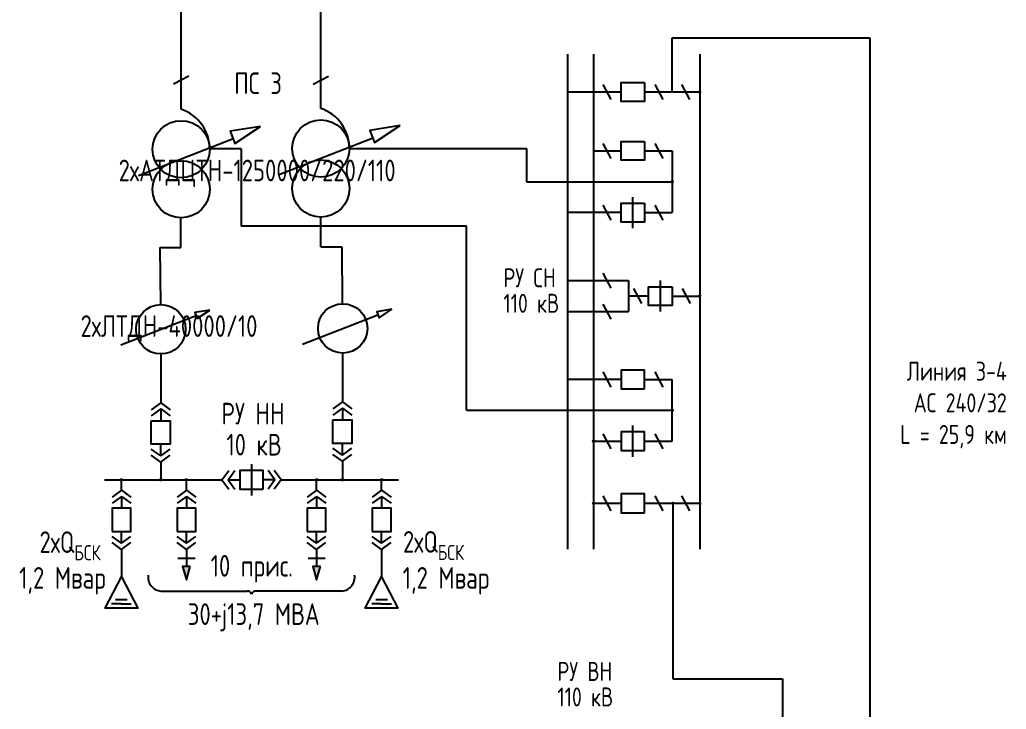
# Model space of a CAD drawing. Header units: millimetres. Extents: x 694 to 2822, y 1259 to 2159.
# Drawn here: x 853.3 to 1035.4, y 1426.8 to 1554 of the extents above; entities that cross this region are included whole.
import ezdxf

# ---------------------------------------------------------------- set-up
doc = ezdxf.new("R2010")
doc.units = ezdxf.units.MM
doc.layers.add('Диспетчерские наименования', color=7, linetype='Continuous')
doc.styles.add('GOST-2.304_Type-B_shrink', font='GOST Common.ttf', dxfattribs={"width": 0.8})

msp = doc.modelspace()

# ---------------------------------------------------------------- hatches: boundary and pattern name
at = {"transparency": 33554687}
h = msp.add_hatch(color=256, dxfattribs=at)
edge = h.paths.add_edge_path()
edge.add_arc((978.84, 1540.69), 0.143, 0, 360)
h = msp.add_hatch(color=256, dxfattribs=at)
edge = h.paths.add_edge_path()
edge.add_arc((959.25, 1529.82), 0.143, 90, 450)
h = msp.add_hatch(color=256, dxfattribs=at)
edge = h.paths.add_edge_path()
edge.add_arc((973.76, 1524.12), 0.143, 0, 360)
h = msp.add_hatch(color=256, dxfattribs=at)
edge = h.paths.add_edge_path()
edge.add_arc((954.45, 1518.42), 0.143, 90, 450)
h = msp.add_hatch(color=256, dxfattribs=at)
edge = h.paths.add_edge_path()
edge.add_arc((959.25, 1505.88), 0.143, 90, 450)
h = msp.add_hatch(color=256, dxfattribs=at)
edge = h.paths.add_edge_path()
edge.add_arc((965.73, 1503.03), 0.143, 90, 450)
h = msp.add_hatch(color=256, dxfattribs=at)
edge = h.paths.add_edge_path()
edge.add_arc((978.84, 1503.03), 0.143, 0, 360)
h = msp.add_hatch(color=256, dxfattribs=at)
edge = h.paths.add_edge_path()
edge.add_arc((954.45, 1500.18), 0.143, 90, 450)
h = msp.add_hatch(color=256, dxfattribs=at)
edge = h.paths.add_edge_path()
edge.add_arc((954.45, 1487.65), 0.143, 90, 450)
h = msp.add_hatch(color=256, dxfattribs=at)
edge = h.paths.add_edge_path()
edge.add_arc((973.76, 1481.95), 0.143, 0, 360)
h = msp.add_hatch(color=256, dxfattribs=at)
edge = h.paths.add_edge_path()
edge.add_arc((959.25, 1476.25), 0.143, 0, 360)
h = msp.add_hatch(color=256, dxfattribs=at)
edge = h.paths.add_edge_path()
edge.add_arc((872.1, 1469.12), 0.143, 0, 360)
h = msp.add_hatch(color=256, dxfattribs=at)
edge = h.paths.add_edge_path()
edge.add_arc((879.35, 1469.12), 0.143, 0, 360)
h = msp.add_hatch(color=256, dxfattribs=at)
edge = h.paths.add_edge_path()
edge.add_arc((884.1, 1469.12), 0.143, 0, 360)
h = msp.add_hatch(color=256, dxfattribs=at)
edge = h.paths.add_edge_path()
edge.add_arc((908.13, 1469.12), 0.143, 0, 360)
h = msp.add_hatch(color=256, dxfattribs=at)
edge = h.paths.add_edge_path()
edge.add_arc((912.88, 1469.12), 0.143, 0, 360)
h = msp.add_hatch(color=256, dxfattribs=at)
edge = h.paths.add_edge_path()
edge.add_arc((920.13, 1469.12), 0.143, 0, 360)
h = msp.add_hatch(color=256, dxfattribs=at)
edge = h.paths.add_edge_path()
edge.add_arc((959.25, 1464.78), 0.143, 0, 360)
h = msp.add_hatch(color=256, dxfattribs=at)
edge = h.paths.add_edge_path()
edge.add_arc((973.9, 1464.78), 0.143, 0, 360)
h = msp.add_hatch(color=256, dxfattribs=at)
edge = h.paths.add_edge_path()
edge.add_arc((978.84, 1464.78), 0.143, 0, 360)
for points in [[(884.81, 1453.15), (883.39, 1453.15), (884.1, 1450.65)], [(908.84, 1453.15), (907.42, 1453.15), (908.13, 1450.65)]]:
    msp.add_hatch(color=256, dxfattribs=at).paths.add_polyline_path(points)

# ---------------------------------------------------------------- linework, layer by layer
for p, q in [((908.9, 1537.65), (908.9, 1595.82)), ((883.12, 1537.5), (883.12, 1557.52)), ((973.76, 1540.69), (973.76, 1550.66)), ((973.76, 1550.66), (1010.25, 1550.66)), ((1010.25, 1550.66), (1010.25, 1406.52)), ((914.18, 1530.26), (946.9, 1530.26)), ((946.9, 1530.26), (946.9, 1524.12)), ((946.9, 1524.12), (973.76, 1524.12)), ((935.77, 1481.95), (973.76, 1481.95)), ((973.9, 1464.78), (973.9, 1432.42)), ((973.9, 1432.42), (994.15, 1432.42)), ((994.15, 1432.42), (994.15, 1406.42))]:
    msp.add_line(p, q)
for p, q in [((954.45, 1547.67), (954.45, 1456.35)), ((959.25, 1547.67), (959.25, 1456.35)), ((978.84, 1547.67), (978.84, 1456.35)), ((881.74, 1542.2), (884.53, 1543.67)), ((907.51, 1542.13), (910.3, 1543.6)), ((962.51, 1539.28), (961.04, 1542.07)), ((972.07, 1539.28), (970.6, 1542.07)), ((977.02, 1539.28), (975.54, 1542.07)), ((875.23, 1525.26), (892.62, 1532.04)), ((901.01, 1525.41), (918.4, 1532.19)), ((894.19, 1530.21), (888.39, 1530.21)), ((894.19, 1530.21), (894.23, 1515.91)), ((962.51, 1528.41), (961.04, 1531.2)), ((972.07, 1528.41), (970.6, 1531.2)), ((973.76, 1529.82), (973.76, 1518.42)), ((966.51, 1515.55), (966.51, 1521.29)), ((962.51, 1517.02), (961.04, 1519.8)), ((972.07, 1517.02), (970.6, 1519.8)), ((883.08, 1511.97), (883.09, 1517.45)), ((908.9, 1512.12), (908.9, 1517.6)), ((964.33, 1518.42), (954.45, 1518.42)), ((935.81, 1515.92), (894.23, 1515.91)), ((935.77, 1481.95), (935.77, 1515.92)), ((879.2, 1511.97), (883.08, 1511.97)), ((879.2, 1511.97), (879.29, 1501.46)), ((908.9, 1512.12), (912.78, 1512.12)), ((912.78, 1512.12), (912.86, 1501.61)), ((962.51, 1504.48), (961.04, 1507.26)), ((965.73, 1505.88), (965.73, 1500.18)), ((968.13, 1501.63), (966.66, 1504.41)), ((971.59, 1500.16), (971.59, 1505.9)), ((977.15, 1501.63), (975.68, 1504.41)), ((969.41, 1503.03), (965.73, 1503.03)), ((962.51, 1498.78), (961.04, 1501.56)), ((871.98, 1494), (885.88, 1499.43)), ((905.55, 1494.15), (919.45, 1499.58)), ((879.35, 1492.34), (879.35, 1483.33)), ((912.92, 1492.49), (912.92, 1483.48)), ((962.51, 1486.24), (961.04, 1489.02)), ((972.07, 1486.24), (970.6, 1489.02)), ((964.33, 1487.65), (954.45, 1487.65)), ((973.76, 1476.25), (973.76, 1487.65)), ((879.35, 1483.33), (877.62, 1482.06)), ((879.35, 1483.33), (881.08, 1482.06)), ((912.88, 1483.48), (911.15, 1482.21)), ((912.88, 1482.34), (911.15, 1481.07)), ((912.88, 1483.48), (914.61, 1482.21)), ((912.88, 1482.34), (912.88, 1480.18)), ((912.88, 1482.34), (914.61, 1481.07)), ((879.35, 1482.19), (877.62, 1480.92)), ((879.35, 1482.19), (879.35, 1480.03)), ((879.35, 1482.19), (881.08, 1480.92)), ((966.51, 1473.38), (966.51, 1479.12)), ((962.51, 1474.84), (961.04, 1477.63)), ((972.07, 1474.84), (970.6, 1477.63)), ((879.35, 1473.54), (879.35, 1475.69)), ((912.88, 1473.69), (912.88, 1475.84)), ((879.35, 1473.54), (877.62, 1474.8)), ((879.35, 1472.4), (877.62, 1473.66)), ((879.35, 1473.54), (881.08, 1474.8)), ((879.35, 1472.4), (881.08, 1473.66)), ((912.88, 1473.69), (911.15, 1474.95)), ((912.88, 1472.55), (911.15, 1473.81)), ((912.88, 1473.69), (914.61, 1474.95)), ((912.88, 1472.55), (914.61, 1473.81)), ((879.35, 1472.4), (879.35, 1469.12)), ((896.11, 1472), (896.11, 1466.25)), ((912.88, 1472.55), (912.88, 1469.12)), ((890.65, 1469.12), (891.91, 1470.86)), ((891.79, 1469.12), (893.05, 1470.86)), ((900.44, 1469.12), (899.18, 1470.86)), ((901.58, 1469.12), (900.32, 1470.86)), ((868.99, 1469.12), (890.65, 1469.12)), ((890.65, 1469.12), (891.91, 1467.39)), ((891.79, 1469.12), (893.94, 1469.12)), ((891.79, 1469.12), (893.05, 1467.39)), ((900.44, 1469.12), (898.28, 1469.12)), ((900.44, 1469.12), (899.18, 1467.39)), ((901.58, 1469.12), (900.32, 1467.39)), ((901.58, 1469.12), (923.24, 1469.12)), ((872.1, 1467.2), (870.37, 1465.93)), ((872.1, 1466.06), (870.37, 1464.79)), ((872.1, 1467.2), (873.83, 1465.93)), ((872.1, 1466.06), (872.1, 1463.9)), ((872.1, 1466.06), (873.83, 1464.79)), ((884.1, 1467.2), (882.37, 1465.93)), ((884.1, 1466.06), (882.37, 1464.79)), ((884.1, 1467.2), (885.83, 1465.93)), ((884.1, 1466.06), (884.1, 1463.9)), ((884.1, 1466.06), (885.83, 1464.79)), ((908.13, 1467.2), (906.4, 1465.93)), ((908.13, 1466.06), (906.4, 1464.79)), ((908.13, 1467.2), (909.86, 1465.93)), ((908.13, 1466.06), (908.13, 1463.9)), ((908.13, 1466.06), (909.86, 1464.79)), ((920.13, 1467.2), (918.4, 1465.93)), ((920.13, 1466.06), (918.4, 1464.79)), ((920.13, 1467.2), (921.86, 1465.93)), ((920.13, 1466.06), (920.13, 1463.9)), ((920.13, 1466.06), (921.86, 1464.79)), ((962.51, 1463.37), (961.04, 1466.16)), ((972.07, 1463.37), (970.6, 1466.16)), ((977.02, 1463.37), (975.54, 1466.16)), ((872.1, 1457.41), (870.37, 1458.67)), ((872.1, 1457.41), (870.37, 1458.67)), ((872.1, 1457.41), (872.1, 1459.56)), ((872.1, 1457.41), (872.1, 1459.56)), ((872.1, 1457.41), (873.83, 1458.67)), ((872.1, 1457.41), (873.83, 1458.67)), ((884.1, 1457.41), (882.37, 1458.67)), ((884.1, 1457.41), (882.37, 1458.67)), ((884.1, 1457.41), (884.1, 1459.56)), ((884.1, 1457.41), (884.1, 1459.56)), ((884.1, 1457.41), (885.83, 1458.67)), ((884.1, 1457.41), (885.83, 1458.67)), ((908.13, 1457.41), (906.4, 1458.67)), ((908.13, 1457.41), (906.4, 1458.67)), ((908.13, 1457.41), (908.13, 1459.56)), ((908.13, 1457.41), (908.13, 1459.56)), ((908.13, 1457.41), (909.86, 1458.67)), ((908.13, 1457.41), (909.86, 1458.67)), ((920.13, 1457.4), (918.4, 1458.67)), ((920.13, 1457.4), (918.4, 1458.67)), ((920.13, 1457.4), (920.13, 1459.56)), ((920.13, 1457.4), (920.13, 1459.56)), ((920.13, 1457.4), (921.86, 1458.67)), ((920.13, 1457.4), (921.86, 1458.67)), ((872.1, 1456.27), (870.37, 1457.53)), ((872.1, 1456.27), (870.37, 1457.53)), ((872.1, 1456.27), (873.83, 1457.53)), ((872.1, 1456.27), (873.83, 1457.53)), ((884.1, 1456.27), (882.37, 1457.53)), ((884.1, 1456.27), (882.37, 1457.53)), ((884.1, 1456.27), (885.83, 1457.53)), ((884.1, 1456.27), (885.83, 1457.53)), ((908.13, 1456.27), (906.4, 1457.53)), ((908.13, 1456.27), (906.4, 1457.53)), ((908.13, 1456.27), (909.86, 1457.53)), ((908.13, 1456.27), (909.86, 1457.53)), ((920.13, 1456.26), (918.4, 1457.53)), ((920.13, 1456.26), (918.4, 1457.53)), ((920.13, 1456.26), (921.86, 1457.53)), ((920.13, 1456.26), (921.86, 1457.53)), ((884.1, 1456.27), (884.1, 1453.15)), ((908.13, 1456.27), (908.13, 1453.15)), ((885.69, 1454.62), (882.51, 1454.62)), ((909.72, 1454.62), (906.54, 1454.62)), ((884.81, 1453.15), (883.39, 1453.15)), ((883.39, 1453.15), (884.1, 1450.65)), ((908.84, 1453.15), (907.42, 1453.15)), ((907.42, 1453.15), (908.13, 1450.65)), ((879.4, 1448.58), (895.33, 1448.58)), ((912.81, 1448.58), (896.88, 1448.58)), ((872.04, 1446.24), (870.27, 1446.24)), ((873.18, 1446.97), (871.02, 1446.97)), ((872.04, 1446.24), (873.92, 1446.24)), ((920.07, 1446.24), (918.31, 1446.24)), ((921.21, 1446.96), (919.05, 1446.96)), ((920.07, 1446.24), (921.95, 1446.24))]:
    msp.add_line(p, q, dxfattribs=at)
for points in [[(968.68, 1542.42), (968.68, 1538.96), (964.33, 1538.96), (964.33, 1542.42)], [(897.75, 1534.33), (892.17, 1533.46), (893.06, 1531.2)], [(923.53, 1534.48), (917.96, 1533.61), (918.84, 1531.35)], [(968.68, 1531.55), (968.68, 1528.09), (964.33, 1528.09), (964.33, 1531.55)], [(968.68, 1520.15), (968.68, 1516.69), (964.33, 1516.69), (964.33, 1520.15)], [(973.76, 1504.76), (973.76, 1501.3), (969.41, 1501.3), (969.41, 1504.76)], [(922.02, 1500.58), (919.23, 1500.14), (919.67, 1499.01)], [(888.44, 1500.43), (885.66, 1499.99), (886.1, 1498.86)], [(968.68, 1485.92), (968.68, 1489.38), (964.33, 1489.38), (964.33, 1485.92)], [(877.62, 1480.03), (881.08, 1480.03), (881.08, 1475.69), (877.62, 1475.69)], [(877.62, 1480.03), (881.08, 1480.03), (881.08, 1475.69), (877.62, 1475.69)], [(911.15, 1480.18), (914.61, 1480.18), (914.61, 1475.84), (911.15, 1475.84)], [(911.15, 1480.18), (914.61, 1480.18), (914.61, 1475.84), (911.15, 1475.84)], [(968.68, 1474.52), (968.68, 1477.98), (964.33, 1477.98), (964.33, 1474.52)], [(898.28, 1467.39), (898.28, 1470.86), (893.94, 1470.86), (893.94, 1467.39)], [(968.68, 1463.05), (968.68, 1466.51), (964.33, 1466.51), (964.33, 1463.05)], [(870.37, 1459.56), (873.83, 1459.56), (873.83, 1463.9), (870.37, 1463.9)], [(870.37, 1459.56), (873.83, 1459.56), (873.83, 1463.9), (870.37, 1463.9)], [(882.37, 1459.56), (885.83, 1459.56), (885.83, 1463.9), (882.37, 1463.9)], [(882.37, 1459.56), (885.83, 1459.56), (885.83, 1463.9), (882.37, 1463.9)], [(906.4, 1459.56), (909.86, 1459.56), (909.86, 1463.9), (906.4, 1463.9)], [(906.4, 1459.56), (909.86, 1459.56), (909.86, 1463.9), (906.4, 1463.9)], [(918.4, 1459.56), (921.86, 1459.56), (921.86, 1463.9), (918.4, 1463.9)], [(918.4, 1459.56), (921.86, 1459.56), (921.86, 1463.9), (918.4, 1463.9)], [(884.81, 1453.15), (883.39, 1453.15), (884.1, 1450.65)], [(908.84, 1453.15), (907.42, 1453.15), (908.13, 1450.65)], [(872.1, 1451.22), (875.12, 1445.46), (869.08, 1445.46)], [(920.13, 1451.22), (923.15, 1445.46), (917.11, 1445.46)]]:
    msp.add_lwpolyline(points, close=True, dxfattribs=at)
for points in [[(954.45, 1540.69), (964.33, 1540.69)], [(968.68, 1540.69), (978.84, 1540.69)], [(959.25, 1529.82), (964.33, 1529.82)], [(968.68, 1529.82), (973.76, 1529.82)], [(968.68, 1518.42), (973.76, 1518.42)], [(954.45, 1505.88), (965.73, 1505.88)], [(973.76, 1503.03), (978.84, 1503.03)], [(954.45, 1500.18), (965.73, 1500.18)], [(968.68, 1487.65), (973.76, 1487.65)], [(959.11, 1476.25), (964.33, 1476.25)], [(968.68, 1476.25), (973.76, 1476.25)], [(872.1, 1467.2), (872.1, 1469.12)], [(884.1, 1467.2), (884.1, 1469.13)], [(908.13, 1467.2), (908.13, 1469.12)], [(920.13, 1467.2), (920.13, 1469.12)], [(959.25, 1464.78), (964.33, 1464.78)], [(968.68, 1464.78), (978.84, 1464.78)], [(872.1, 1456.27), (872.1, 1451.22)], [(920.13, 1456.26), (920.13, 1451.22)]]:
    msp.add_lwpolyline(points, dxfattribs=at)
for centre, radius in [((978.84, 1540.69), 0.143), ((883.12, 1530.11), 5.28), ((908.9, 1530.26), 5.28), ((883.12, 1522.73), 5.28), ((908.9, 1522.87), 5.28), ((973.76, 1524.12), 0.143), ((978.84, 1503.03), 0.143), ((879.38, 1496.9), 4.56), ((912.95, 1497.05), 4.56), ((973.76, 1481.95), 0.143), ((959.25, 1476.25), 0.143), ((872.1, 1469.12), 0.143), ((879.35, 1469.12), 0.143), ((884.1, 1469.12), 0.143), ((908.13, 1469.12), 0.143), ((912.88, 1469.12), 0.143), ((920.13, 1469.12), 0.143), ((959.25, 1464.78), 0.143), ((973.9, 1464.78), 0.143), ((978.84, 1464.78), 0.143)]:
    msp.add_circle(centre, radius, dxfattribs=at)
for centre, radius, start, end in [((880.63, 1530.14), 7.77, 359.7793, 71.2961), ((906.41, 1530.29), 7.77, 359.7793, 71.2961), ((879.6, 1451.14), 2.57, 170.7471, 265.3509), ((912.6, 1451.14), 2.57, 274.6491, 9.2529), ((895.36, 1447.8), 0.781, 17.8961, 92.489), ((896.85, 1447.8), 0.781, 87.511, 162.1039)]:
    msp.add_arc(centre, radius, start, end, dxfattribs=at)

# ---------------------------------------------------------------- texts
at = {"transparency": 33554687, "attachment_point": 4, "style": 'GOST-2.304_Type-B_shrink'}
for s, insert, char_height in [('ПС 3', (892.91, 1542.3), 3.991), ('\\pxqr;2хАТДЦТН-1250000/220/110', (871.58, 1525.66), 3.9906), ('\\pxqr;2хЛТДН-40000/10', (864.55, 1497.08), 3.9906), ('РУ НН', (890.55, 1481.33), 3.991), ('10 кВ', (891.48, 1475.6), 3.991)]:
    msp.add_mtext(s, dxfattribs=dict(at, insert=insert, char_height=char_height))
for s, insert, char_height, width in [('\\A1;2хQ{\\H0.7x;\\S^ БСК;}', (856.98, 1456.94), 3.9906, 16.2788), ('\\A1;2хQ{\\H0.7x;\\S^ БСК;}', (924.07, 1456.99), 3.9906, 16.2788), ('10 прис.', (888.58, 1452.71), 3.991, 17.1631), ('\\A1;1,2 Мвар', (853.22, 1450.48), 3.9906, 16.2788), ('\\A1;1,2 Мвар', (924.02, 1450.48), 3.9906, 16.2788), ('30+j13,7 МВА', (884.36, 1443.73), 3.9906, 29.4785)]:
    msp.add_mtext(s, dxfattribs=dict(at, insert=insert, char_height=char_height, width=width))
at = {"layer": 'Диспетчерские наименования', "transparency": 33554687, "char_height": 3.5, "attachment_point": 4, "style": 'GOST-2.304_Type-B_shrink'}
for s, insert in [('РУ СН', (942.61, 1506.4)), ('110 кВ', (942.62, 1501.69)), ('РУ ВН', (952.58, 1433.76)), ('110 кВ', (952.58, 1429.05))]:
    msp.add_mtext(s, dxfattribs=dict(at, insert=insert))
at = {"layer": 'Диспетчерские наименования', "transparency": 33554687, "insert": (993.39, 1482.92), "char_height": 3.5, "width": 42.1382, "attachment_point": 4, "style": 'GOST-2.304_Type-B_shrink'}
msp.add_mtext('\\pxqr;Линия 3-4\\PАС 240/32\\PL = 25,9 км', dxfattribs=at)

doc.saveas('drawing.dxf')
